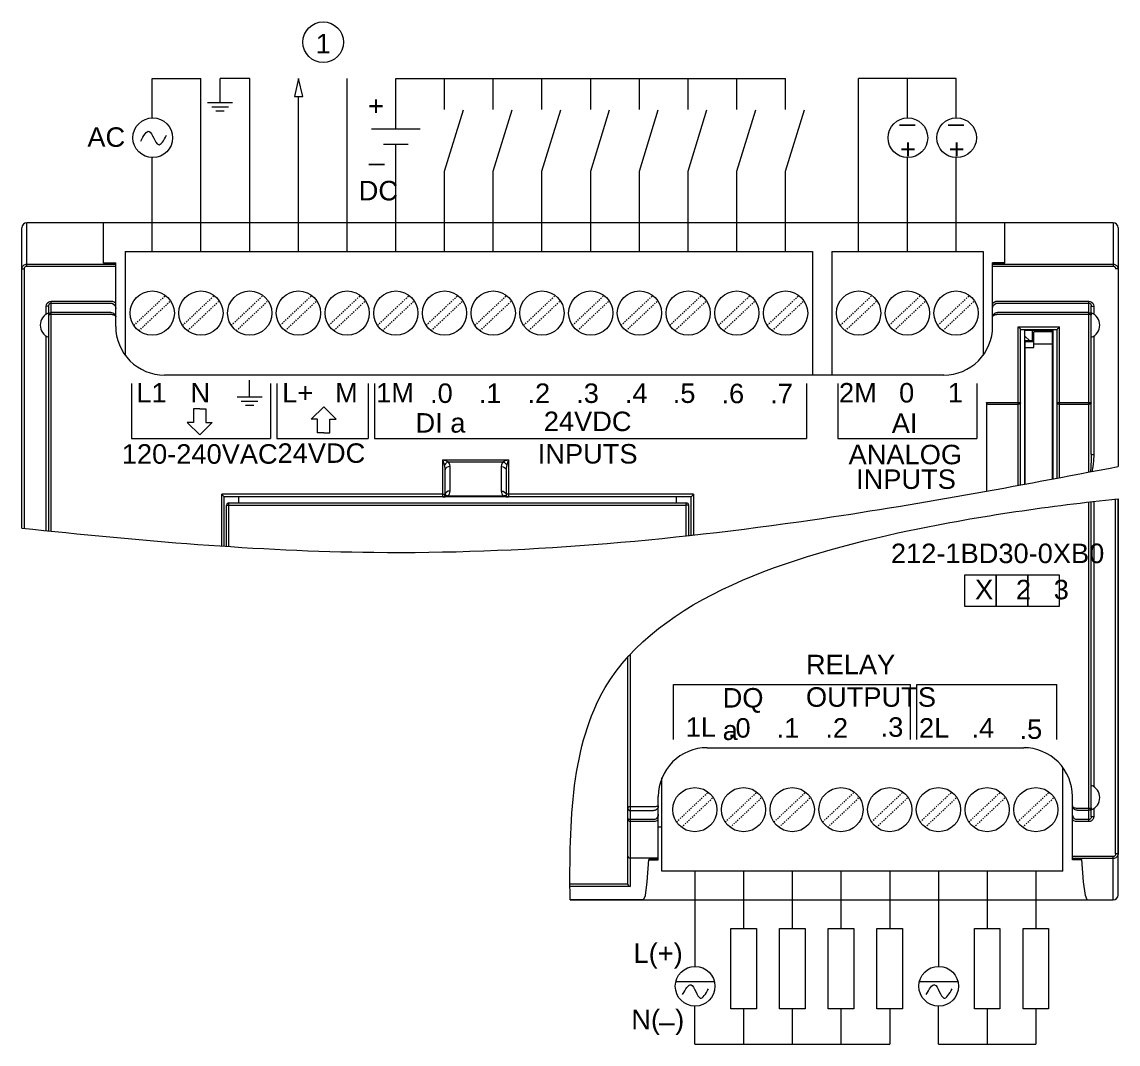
# Model space of a CAD drawing. Header units: inches. Extents: x 57 to 2760, y -193 to 2149.
# Drawn here: x 666.3 to 756.3, y 1788 to 1872 of the extents above; entities that cross this region are included whole.
import ezdxf

# ---------------------------------------------------------------- set-up
doc = ezdxf.new("R2010")
doc.units = ezdxf.units.IN
doc.header["$MEASUREMENT"] = 0
doc.linetypes.add('DOT', pattern=[0.2, 0.1, -0.1])
doc.layers.add('Wiring', color=7, linetype='Continuous')
doc.styles.get("Standard").update_dxf_attribs({"font": 'arial.ttf'})

msp = doc.modelspace()

# ---------------------------------------------------------------- linework, layer by layer
at = {"color": 7, "linetype": 'Continuous', "lineweight": 0}
for p, q in [((666.33335, 1830.39447), (666.33335, 1855.06341)), ((755.93335, 1855.46341), (666.73335, 1855.46341)), ((666.73335, 1851.90873), (666.73335, 1855.46341)), ((673.03335, 1852.13984), (673.03335, 1855.46341)), ((747.03335, 1852.13984), (747.03335, 1855.46341)), ((755.93335, 1855.46341), (755.93335, 1851.90873)), ((756.33335, 1855.06341), (756.33335, 1835.45298)), ((674.82335, 1853.11341), (731.24335, 1853.11341)), ((674.82335, 1853.11341), (674.82335, 1844.57681)), ((731.24335, 1853.11341), (731.24335, 1842.96341)), ((732.82335, 1853.11341), (745.24335, 1853.11341)), ((732.82335, 1853.11341), (732.82335, 1842.96341)), ((745.24335, 1853.11341), (745.24335, 1844.57681)), ((666.53335, 1830.37346), (666.53335, 1851.69163)), ((666.73335, 1852.06846), (674.03335, 1852.06846)), ((666.73335, 1851.90873), (674.03335, 1851.90873)), ((673.03335, 1852.16642), (674.03335, 1852.16642)), ((674.03335, 1852.13984), (673.03335, 1852.13984)), ((674.03335, 1846.96341), (674.03335, 1852.16642)), ((747.03335, 1852.16642), (746.03335, 1852.16642)), ((746.03335, 1846.96341), (746.03335, 1852.16642)), ((747.03335, 1852.13984), (746.03335, 1852.13984)), ((746.03335, 1852.06846), (755.93335, 1852.06846)), ((746.03335, 1851.90873), (755.93335, 1851.90873)), ((668.33335, 1847.96145), (668.33335, 1848.60592)), ((668.53335, 1830.16582), (668.53335, 1848.63608)), ((668.73335, 1849.03739), (673.63335, 1849.03739)), ((668.73335, 1830.14534), (668.73335, 1849.03739)), ((668.73335, 1848.87481), (673.63335, 1848.87481)), ((746.43335, 1849.03739), (753.93335, 1849.03739)), ((746.43335, 1848.87481), (753.93335, 1848.87481)), ((753.93335, 1834.99444), (753.93335, 1849.03739)), ((754.13335, 1836.46805), (754.13335, 1848.63608)), ((754.33335, 1848.60592), (754.33335, 1847.96145)), ((673.63335, 1848.09909), (668.73335, 1848.09909)), ((673.63335, 1847.92625), (668.73335, 1847.92625)), ((753.93335, 1848.09909), (746.43335, 1848.09909)), ((753.93335, 1847.92625), (746.43335, 1847.92816)), ((748.13335, 1833.90682), (748.13335, 1846.93328)), ((748.13335, 1846.93328), (751.53335, 1846.93328)), ((751.53335, 1834.54013), (751.53335, 1846.93328)), ((668.33335, 1830.18636), (668.33335, 1846.16538)), ((748.33335, 1840.88272), (748.33335, 1846.7144)), ((748.33335, 1846.71341), (751.33335, 1846.71341)), ((748.33335, 1846.71341), (751.33335, 1846.71341)), ((748.68335, 1846.66341), (748.63335, 1846.71341)), ((748.68335, 1834.00829), (748.68335, 1846.66341)), ((748.68335, 1846.66341), (750.98335, 1846.66341)), ((749.08335, 1845.76341), (748.68335, 1846.16341)), ((749.28335, 1846.66341), (749.28335, 1845.76341)), ((749.40835, 1845.21341), (749.40835, 1846.51341)), ((750.95835, 1846.51341), (749.40835, 1846.51341)), ((750.95835, 1834.43209), (750.95835, 1846.51341)), ((750.98335, 1846.66341), (751.03335, 1846.71341)), ((750.98335, 1846.66341), (750.98335, 1834.43678)), ((751.33335, 1834.50252), (751.33335, 1846.7144)), ((754.33335, 1846.16538), (754.33335, 1836.45005)), ((749.28335, 1845.76341), (748.68335, 1845.76341)), ((748.70835, 1834.01292), (748.70835, 1845.71341)), ((748.70835, 1845.71341), (749.40835, 1845.71341)), ((748.70835, 1845.71341), (749.40835, 1845.71341)), ((748.70835, 1845.21341), (749.40835, 1845.21341)), ((750.95835, 1845.51341), (749.40835, 1845.51341)), ((742.03335, 1842.96341), (678.03338, 1842.96341)), ((685.02985, 1841.17386), (685.02985, 1842.53886)), ((684.0061, 1841.17386), (686.0536, 1841.17386)), ((684.34735, 1840.83261), (685.71235, 1840.83261)), ((745.53335, 1840.69462), (745.53335, 1833.43308)), ((745.72649, 1840.70742), (748.12649, 1840.70742)), ((745.72649, 1840.56844), (748.12649, 1840.56844)), ((748.33335, 1833.94367), (748.33335, 1840.88272)), ((751.53335, 1840.70742), (753.93335, 1840.70742)), ((751.53335, 1840.56844), (753.93335, 1840.56844)), ((684.6886, 1840.49136), (685.3711, 1840.49136)), ((700.88335, 1835.99974), (706.28335, 1835.99974)), ((701.03191, 1835.94986), (700.88335, 1835.99974)), ((700.98962, 1835.67959), (700.88335, 1835.99974)), ((700.88335, 1832.96341), (700.88335, 1835.99974)), ((701.03163, 1835.55131), (700.98962, 1835.67959)), ((701.15122, 1835.90908), (701.03191, 1835.94986)), ((701.08335, 1833.16341), (701.08335, 1835.17744)), ((701.24859, 1835.87519), (701.15122, 1835.90908)), ((701.32818, 1835.84691), (701.24859, 1835.87519)), ((701.32818, 1835.84691), (705.83852, 1835.84691)), ((701.48335, 1833.43935), (701.48335, 1835.45337)), ((705.68335, 1835.45337), (705.68335, 1833.43935)), ((705.91521, 1835.87417), (705.83852, 1835.84691)), ((706.01114, 1835.90758), (705.91521, 1835.87417)), ((706.13217, 1835.94898), (706.01114, 1835.90758)), ((706.08335, 1835.17744), (706.08335, 1833.16341)), ((706.28335, 1835.99974), (706.13217, 1835.94898)), ((706.21162, 1835.7842), (706.13507, 1835.55131)), ((706.28335, 1835.99974), (706.21162, 1835.7842)), ((706.28335, 1835.99974), (706.28335, 1832.96341)), ((700.88335, 1833.17693), (682.73335, 1833.17693)), ((682.73335, 1828.92107), (682.73335, 1833.17693)), ((682.93335, 1828.90764), (682.93335, 1832.96387)), ((682.93335, 1828.90764), (682.93335, 1832.96387)), ((721.28335, 1832.96341), (682.93335, 1832.96341)), ((683.33335, 1832.46341), (720.88335, 1832.46341)), ((683.33335, 1832.46341), (720.88335, 1832.46341)), ((683.33335, 1828.88123), (683.33335, 1832.46341)), ((684.13335, 1832.46341), (684.13335, 1832.96341)), ((706.28335, 1832.96341), (700.88335, 1832.96341)), ((701.10148, 1833.06559), (701.02815, 1833.02545)), ((701.09633, 1832.97644), (701.15854, 1832.98569)), ((705.84896, 1833.02545), (701.31773, 1833.02545)), ((706.06522, 1833.06559), (706.13856, 1833.02545)), ((706.17803, 1832.96652), (706.28335, 1832.96341)), ((721.48335, 1833.17693), (706.28335, 1833.17693)), ((720.08335, 1832.46341), (720.08335, 1832.96341)), ((720.88335, 1829.76041), (720.88335, 1832.46341)), ((721.28335, 1829.80425), (721.28335, 1832.96387)), ((721.48335, 1833.17693), (721.48335, 1829.8264)), ((753.93335, 1806.29015), (753.93335, 1832.53826)), ((754.13335, 1806.69147), (754.13335, 1832.56169)), ((754.33335, 1832.58495), (754.33335, 1809.16216)), ((756.13335, 1803.63591), (756.13335, 1832.78784)), ((756.33335, 1800.26413), (756.33335, 1832.80972)), ((756.33335, 1832.80972), (756.33335, 1803.66918)), ((683.13335, 1828.89436), (683.13335, 1832.26341)), ((683.33335, 1832.2765), (720.88335, 1832.2765)), ((721.08335, 1829.78226), (721.08335, 1832.26341)), ((716.08335, 1801.19782), (716.08335, 1819.8132)), ((716.28335, 1820.03226), (716.28335, 1800.96984)), ((722.58335, 1812.36413), (748.58332, 1812.36413)), ((751.79335, 1802.21413), (751.79335, 1810.75074)), ((718.88335, 1802.21413), (718.88335, 1809.884)), ((718.58335, 1803.16112), (718.58335, 1808.36413)), ((718.58335, 1807.57913), (718.58335, 1808.36413)), ((752.58335, 1803.16112), (752.58335, 1808.36413)), ((716.28335, 1807.53858), (718.18335, 1807.53858)), ((752.98335, 1807.40129), (753.93335, 1807.40129)), ((752.98335, 1807.22845), (753.93335, 1807.22845)), ((754.33335, 1807.3661), (754.33335, 1806.72162)), ((716.28335, 1807.19276), (718.18335, 1807.19276)), ((718.18326, 1806.45273), (716.28335, 1806.45273)), ((753.93335, 1806.45273), (752.98335, 1806.45273)), ((718.18335, 1806.29015), (716.28335, 1806.29015)), ((718.58335, 1805.86413), (718.88335, 1805.86413)), ((753.93335, 1806.29015), (752.98335, 1806.29015)), ((718.58335, 1803.29232), (716.28335, 1803.29232)), ((717.66802, 1801.34586), (717.81492, 1803.18771)), ((717.81135, 1803.16112), (718.58335, 1803.16112)), ((718.58335, 1803.18771), (717.81492, 1803.18771)), ((755.93335, 1803.41881), (752.58335, 1803.41881)), ((755.93333, 1803.25908), (752.58335, 1803.25908)), ((753.35177, 1803.18771), (752.58335, 1803.18771)), ((753.35535, 1803.16112), (752.58335, 1803.16112)), ((753.49868, 1801.34586), (753.35177, 1803.18771)), ((755.93335, 1799.86413), (755.93335, 1803.41881)), ((751.79335, 1802.21413), (718.88335, 1802.21413)), ((716.08559, 1801.16762), (711.33074, 1801.16762)), ((716.28335, 1800.96984), (711.3319, 1800.96984)), ((711.34268, 1799.86413), (755.93335, 1799.86413)), ((717.36865, 1799.86413), (711.34268, 1799.86413))]:
    msp.add_line(p, q, dxfattribs=at)
at = {"linetype": 'DOT', "lineweight": 0}
for p, q in [((675.52749, 1847.04019), (678.12658, 1849.50223)), ((679.52749, 1847.04019), (682.12658, 1849.50223)), ((683.52749, 1847.04019), (686.12658, 1849.50223)), ((687.52749, 1847.04019), (690.12658, 1849.50223)), ((691.52749, 1847.04019), (694.12658, 1849.50223)), ((695.52749, 1847.04019), (698.12658, 1849.50223)), ((699.52749, 1847.04019), (702.12658, 1849.50223)), ((703.52749, 1847.04019), (706.12658, 1849.50223)), ((707.52749, 1847.04019), (710.12658, 1849.50223)), ((711.52749, 1847.04019), (714.12658, 1849.50223)), ((715.52749, 1847.04019), (718.12658, 1849.50223)), ((719.52749, 1847.04019), (722.12658, 1849.50223)), ((723.52749, 1847.04019), (726.12658, 1849.50223)), ((727.52749, 1847.04019), (730.12658, 1849.50223)), ((733.52749, 1847.04019), (736.12658, 1849.50223)), ((737.52749, 1847.04019), (740.12658, 1849.50223)), ((741.52749, 1847.04019), (744.12658, 1849.50223)), ((675.94012, 1846.6046), (678.5392, 1849.06664)), ((679.94012, 1846.6046), (682.5392, 1849.06664)), ((683.94012, 1846.6046), (686.5392, 1849.06664)), ((687.94012, 1846.6046), (690.5392, 1849.06664)), ((691.94012, 1846.6046), (694.5392, 1849.06664)), ((695.94012, 1846.6046), (698.5392, 1849.06664)), ((699.94012, 1846.6046), (702.5392, 1849.06664)), ((703.94012, 1846.6046), (706.5392, 1849.06664)), ((707.94012, 1846.6046), (710.5392, 1849.06664)), ((711.94012, 1846.6046), (714.5392, 1849.06664)), ((715.94012, 1846.6046), (718.5392, 1849.06664)), ((719.94012, 1846.6046), (722.5392, 1849.06664)), ((723.94012, 1846.6046), (726.5392, 1849.06664)), ((727.94012, 1846.6046), (730.5392, 1849.06664)), ((733.94012, 1846.6046), (736.5392, 1849.06664)), ((737.94012, 1846.6046), (740.5392, 1849.06664)), ((741.94012, 1846.6046), (744.5392, 1849.06664)), ((720.07749, 1806.2609), (722.67658, 1808.72295)), ((720.49012, 1805.82531), (723.0892, 1808.28736)), ((724.07749, 1806.2609), (726.67658, 1808.72295)), ((724.49012, 1805.82531), (727.0892, 1808.28736)), ((728.07749, 1806.2609), (730.67658, 1808.72295)), ((728.49012, 1805.82531), (731.0892, 1808.28736)), ((732.07749, 1806.2609), (734.67658, 1808.72295)), ((732.49012, 1805.82531), (735.0892, 1808.28736)), ((736.07749, 1806.2609), (738.67658, 1808.72295)), ((736.49012, 1805.82531), (739.0892, 1808.28736)), ((740.07749, 1806.2609), (742.67658, 1808.72295)), ((740.49012, 1805.82531), (743.0892, 1808.28736)), ((744.07749, 1806.2609), (746.67658, 1808.72295)), ((744.49012, 1805.82531), (747.0892, 1808.28736)), ((748.07749, 1806.2609), (750.67658, 1808.72295)), ((748.49012, 1805.82531), (751.0892, 1808.28736))]:
    msp.add_line(p, q, dxfattribs=at)
at = {"lineweight": 0}
for p, q in [((675.31835, 1842.25719), (675.31835, 1837.7436)), ((686.74835, 1842.25719), (686.74835, 1837.7436)), ((687.2736, 1842.25759), (687.2736, 1837.74401)), ((694.74835, 1842.25759), (694.74835, 1837.74401)), ((695.2736, 1842.25759), (695.2736, 1837.74401)), ((730.74835, 1842.25759), (730.74835, 1837.74401)), ((733.31835, 1842.25719), (733.31835, 1837.7436)), ((744.74835, 1842.25719), (744.74835, 1837.7436)), ((680.41378, 1840.17833), (680.41378, 1839.05994)), ((680.92783, 1840.17833), (680.41378, 1840.17833)), ((680.92783, 1840.17833), (681.44188, 1840.17833)), ((681.44188, 1840.17833), (681.44188, 1839.05994)), ((690.08106, 1839.35037), (691.10916, 1840.34785)), ((692.13727, 1839.35037), (691.10916, 1840.34785)), ((679.89973, 1839.05994), (680.92783, 1838.06246)), ((680.41378, 1839.05994), (679.89973, 1839.05994)), ((681.95593, 1839.05994), (680.92783, 1838.06246)), ((681.44188, 1839.05994), (681.95593, 1839.05994)), ((690.59512, 1839.35037), (690.08106, 1839.35037)), ((690.59512, 1838.23198), (690.59512, 1839.35037)), ((691.62321, 1839.35037), (692.13727, 1839.35037)), ((691.62321, 1838.23198), (691.62321, 1839.35037)), ((691.10917, 1838.23198), (690.59512, 1838.23198)), ((691.10916, 1838.23198), (691.62321, 1838.23198)), ((675.31835, 1837.7436), (686.74835, 1837.7436)), ((687.2736, 1837.74401), (694.74835, 1837.74401)), ((695.2736, 1837.74401), (730.74835, 1837.74401)), ((733.31835, 1837.7436), (744.74835, 1837.7436)), ((719.8236, 1813.03854), (719.8236, 1817.55212)), ((719.8236, 1817.55212), (739.29835, 1817.55212)), ((739.29835, 1813.03854), (739.29835, 1817.55212)), ((739.8236, 1817.55212), (751.29835, 1817.55212)), ((739.8236, 1813.03854), (739.8236, 1817.55212)), ((751.29835, 1813.03854), (751.29835, 1817.55212))]:
    msp.add_line(p, q, dxfattribs=at)
at = {"color": 7, "linetype": 'Continuous', "lineweight": 0}
for points in [[(666.33335, 1851.65837), (666.33787, 1851.71982), (666.35264, 1851.78419), (666.37887, 1851.84836), (666.41676, 1851.90901), (666.46554, 1851.96297), (666.52373, 1852.00764), (666.58944, 1852.041), (666.66023, 1852.06155), (666.73335, 1852.06846)], [(666.33335, 1851.65837), (666.36014, 1851.675), (666.43335, 1851.68717), (666.53335, 1851.69163)], [(666.53335, 1851.69163), (666.53561, 1851.72416), (666.54299, 1851.75823), (666.5561, 1851.7922), (666.57504, 1851.82431), (666.59943, 1851.85288), (666.62853, 1851.87653), (666.66139, 1851.89419), (666.69678, 1851.90507), (666.73335, 1851.90873)], [(755.93335, 1852.06846), (755.97804, 1852.0659), (756.02132, 1852.05842), (756.06449, 1852.04579), (756.10816, 1852.02723), (756.15235, 1852.00153), (756.19653, 1851.96719), (756.23917, 1851.9227), (756.27735, 1851.86762), (756.3075, 1851.80338), (756.32676, 1851.73251), (756.33335, 1851.65837)], [(755.93335, 1851.90873), (755.9557, 1851.90737), (755.97734, 1851.90342), (755.99892, 1851.89673), (756.02076, 1851.8869), (756.04285, 1851.8733), (756.06494, 1851.85512), (756.08625, 1851.83157), (756.10534, 1851.80243), (756.12042, 1851.76842), (756.13005, 1851.7309), (756.13335, 1851.69163)], [(756.33335, 1851.65837), (756.30655, 1851.675), (756.23335, 1851.68717), (756.13335, 1851.69163)], [(668.33335, 1848.60592), (668.35505, 1848.74607), (668.41607, 1848.86865), (668.50672, 1848.96141), (668.61545, 1849.01817), (668.73335, 1849.03739)], [(668.53335, 1848.6361), (668.50655, 1848.62101), (668.43335, 1848.60997), (668.33335, 1848.60592)], [(668.53335, 1848.63607), (668.54418, 1848.71356), (668.57471, 1848.78143), (668.62008, 1848.83282), (668.6745, 1848.86423), (668.73335, 1848.87481)], [(673.63335, 1849.03739), (673.77591, 1849.01885), (673.91145, 1848.96362), (674.03335, 1848.87256)], [(673.63335, 1848.87481), (673.75082, 1848.85476), (673.85983, 1848.79489), (673.95051, 1848.69717), (674.01164, 1848.5679), (674.03335, 1848.42025)], [(746.03335, 1848.87256), (746.15495, 1848.96346), (746.2901, 1849.01867), (746.43335, 1849.03739)], [(746.03335, 1848.42025), (746.05506, 1848.56792), (746.1161, 1848.69704), (746.20681, 1848.79484), (746.31538, 1848.85458), (746.43335, 1848.87481)], [(753.93335, 1849.03739), (754.05124, 1849.01817), (754.16004, 1848.96137), (754.25064, 1848.86862), (754.31167, 1848.746), (754.33335, 1848.60592)], [(753.93335, 1848.87481), (753.99221, 1848.86423), (754.04665, 1848.83279), (754.092, 1848.78141), (754.12253, 1848.71351), (754.13335, 1848.63607)], [(754.13335, 1848.6361), (754.16014, 1848.62101), (754.23335, 1848.60997), (754.33335, 1848.60592)], [(668.53335, 1847.90591), (668.54857, 1847.97984), (668.59193, 1848.04251), (668.65681, 1848.08439), (668.73335, 1848.09909)], [(668.73335, 1847.92625), (668.65656, 1847.92469), (668.5913, 1847.92023), (668.54821, 1847.9136), (668.53335, 1847.90591)], [(673.63336, 1848.09909), (673.70029, 1848.09415), (673.75894, 1848.08136), (673.80923, 1848.06337), (673.85203, 1848.04204), (673.88866, 1848.01837), (673.92039, 1847.99265), (673.9484, 1847.96448), (673.97315, 1847.93342), (673.99416, 1847.89979), (674.01091, 1847.86422), (674.02308, 1847.82737), (674.03059, 1847.78952), (674.03335, 1847.74836)], [(674.03335, 1847.74839), (674.03059, 1847.76925), (674.02308, 1847.78844), (674.01091, 1847.80712), (673.99417, 1847.82515), (673.97317, 1847.84221), (673.94842, 1847.85796), (673.92041, 1847.87224), (673.88868, 1847.88529), (673.85207, 1847.8973), (673.80928, 1847.90812), (673.75901, 1847.91724), (673.70037, 1847.92373), (673.63346, 1847.92625)], [(746.03335, 1847.74836), (746.03609, 1847.78939), (746.0442, 1847.82954), (746.05746, 1847.86832), (746.07556, 1847.9052), (746.09812, 1847.93973), (746.12472, 1847.9715), (746.155, 1848.00026), (746.18867, 1848.02583), (746.22523, 1848.04789), (746.26405, 1848.06613), (746.30444, 1848.08038), (746.34583, 1848.09059), (746.38848, 1848.09688), (746.43335, 1848.09909)], [(746.43335, 1847.92625), (746.38849, 1847.92513), (746.34583, 1847.92194), (746.30444, 1847.91676), (746.26406, 1847.90953), (746.22523, 1847.90027), (746.18867, 1847.88909), (746.155, 1847.87611), (746.12472, 1847.86153), (746.09812, 1847.84542), (746.07556, 1847.82791), (746.05746, 1847.8092), (746.0442, 1847.78954), (746.03609, 1847.76918), (746.03335, 1847.74839)], [(753.93335, 1848.09909), (754.00892, 1848.08477), (754.07384, 1848.0434), (754.11802, 1847.98008), (754.13335, 1847.90591)], [(754.13335, 1847.90591), (754.11802, 1847.91372), (754.07384, 1847.92038), (754.00892, 1847.92474), (753.93335, 1847.92625)], [(748.33335, 1846.7144), (748.31853, 1846.73663), (748.28341, 1846.7772), (748.23724, 1846.82699), (748.18562, 1846.88056), (748.13335, 1846.93328)], [(751.33335, 1846.7144), (751.34817, 1846.73663), (751.38328, 1846.7772), (751.42946, 1846.82699), (751.48107, 1846.88056), (751.53335, 1846.93328)], [(745.52649, 1840.69054), (745.53044, 1840.69386), (745.54382, 1840.69738), (745.56888, 1840.70089), (745.60746, 1840.7041), (745.66045, 1840.7067), (745.72649, 1840.70742)], [(745.52649, 1840.69054), (745.54128, 1840.64447), (745.58437, 1840.60464), (745.64956, 1840.57784), (745.72649, 1840.56844)], [(748.12649, 1840.70742), (748.16604, 1840.70704), (748.20789, 1840.70598), (748.24956, 1840.70393), (748.28716, 1840.70066), (748.31523, 1840.69616), (748.32649, 1840.69054)], [(748.32649, 1840.69054), (748.31171, 1840.64447), (748.26862, 1840.60464), (748.20343, 1840.57784), (748.12649, 1840.56844)], [(751.33335, 1840.69054), (751.3373, 1840.69386), (751.35067, 1840.69738), (751.37573, 1840.70089), (751.41431, 1840.7041), (751.46731, 1840.7067), (751.53335, 1840.70742)], [(751.33335, 1840.69054), (751.34813, 1840.64447), (751.39122, 1840.60464), (751.45641, 1840.57784), (751.53335, 1840.56844)], [(753.93335, 1840.70742), (753.9729, 1840.70704), (754.01475, 1840.70598), (754.05642, 1840.70393), (754.09401, 1840.70066), (754.12208, 1840.69616), (754.13335, 1840.69054)], [(754.13335, 1840.69054), (754.11856, 1840.64447), (754.07548, 1840.60464), (754.01028, 1840.57784), (753.93335, 1840.56844)], [(754.13335, 1836.46805), (754.13165, 1836.28435), (754.1264, 1836.08372), (754.11738, 1835.86549), (754.10438, 1835.62822), (754.0871, 1835.36956), (754.06578, 1835.09322), (754.05939, 1835.01843)], [(754.13335, 1836.46805), (754.16014, 1836.45905), (754.23335, 1836.45246), (754.33335, 1836.45005)], [(754.33335, 1836.45005), (754.33043, 1836.27581), (754.3214, 1836.08786), (754.30593, 1835.88585), (754.28367, 1835.66894), (754.25412, 1835.43506), (754.21718, 1835.18477), (754.19385, 1835.04403)], [(701.32818, 1835.84691), (701.20874, 1835.77046), (701.10528, 1835.66733), (701.03163, 1835.55131)], [(701.08335, 1835.17744), (701.07674, 1835.31955), (701.05884, 1835.44482), (701.03163, 1835.55131)], [(701.48335, 1835.45337), (701.33029, 1835.43237), (701.20052, 1835.37256), (701.1138, 1835.28304), (701.08335, 1835.17744)], [(701.48335, 1835.45337), (701.46356, 1835.60282), (701.40982, 1835.73472), (701.32818, 1835.84691)], [(705.83852, 1835.84691), (705.75662, 1835.73434), (705.70286, 1835.60183), (705.68335, 1835.45337)], [(705.68335, 1835.45337), (705.83642, 1835.43237), (705.96619, 1835.37255), (706.0529, 1835.28303), (706.08335, 1835.17744)], [(705.83852, 1835.84692), (705.95796, 1835.77046), (706.06142, 1835.66733), (706.13507, 1835.55131)], [(706.13507, 1835.55131), (706.10779, 1835.44449), (706.08986, 1835.31857), (706.08335, 1835.17745)], [(701.48335, 1833.43935), (701.33028, 1833.41834), (701.20051, 1833.35853), (701.1138, 1833.26901), (701.08335, 1833.16341)], [(701.31773, 1833.02545), (701.38384, 1833.10841), (701.43582, 1833.20529), (701.47047, 1833.31568), (701.48335, 1833.43935)], [(705.68335, 1833.43935), (705.83642, 1833.41834), (705.96619, 1833.35853), (706.0529, 1833.26901), (706.08335, 1833.16341)], [(705.68335, 1833.43935), (705.69623, 1833.31568), (705.73088, 1833.20528), (705.78286, 1833.1084), (705.84896, 1833.02545)], [(682.93335, 1832.96387), (682.91853, 1832.98374), (682.88341, 1833.0226), (682.83724, 1833.07129), (682.78562, 1833.12429), (682.73335, 1833.17693)], [(700.88335, 1833.17693), (700.95765, 1833.17596), (701.02279, 1833.1731), (701.06783, 1833.16863), (701.08335, 1833.16341)], [(700.88335, 1832.96341), (700.95852, 1832.96499), (701.02962, 1832.96945), (701.09633, 1832.97644)], [(701.31773, 1833.02546), (701.20227, 1833.0656), (701.10148, 1833.06559)], [(701.15854, 1832.98569), (701.2162, 1832.99701), (701.26933, 1833.01029), (701.31774, 1833.02545)], [(705.84896, 1833.02545), (705.91085, 1833.00662), (705.99161, 1832.98865)], [(705.84897, 1833.02545), (705.96443, 1833.06559), (706.06522, 1833.06559)], [(705.99161, 1832.98865), (706.08077, 1832.97516), (706.17803, 1832.96652)], [(706.28335, 1833.17693), (706.20905, 1833.17596), (706.14391, 1833.1731), (706.09887, 1833.16863), (706.08335, 1833.16341)], [(721.28335, 1832.96387), (721.29817, 1832.98374), (721.33328, 1833.0226), (721.37946, 1833.07129), (721.43107, 1833.12429), (721.48335, 1833.17693)], [(683.13335, 1832.26341), (683.15905, 1832.26983), (683.23237, 1832.27471), (683.33335, 1832.2765)], [(721.08335, 1832.26341), (721.05765, 1832.26983), (720.98433, 1832.27471), (720.88335, 1832.2765)], [(716.08335, 1807.42164), (716.0863, 1807.44163), (716.0942, 1807.4596), (716.10579, 1807.47544), (716.11998, 1807.48908), (716.136, 1807.5007), (716.15399, 1807.51082), (716.17389, 1807.5195), (716.19516, 1807.52659), (716.21719, 1807.53198), (716.23943, 1807.5357), (716.26139, 1807.53786), (716.28335, 1807.53858)], [(716.08335, 1807.42164), (716.0863, 1807.38249), (716.0942, 1807.34726), (716.10579, 1807.3163), (716.11999, 1807.2896), (716.136, 1807.26687), (716.154, 1807.24708), (716.17389, 1807.23008), (716.19516, 1807.21621), (716.21719, 1807.20565), (716.23943, 1807.19835), (716.26139, 1807.19414), (716.28335, 1807.19276)], [(718.58335, 1807.57913), (718.56406, 1807.46059), (718.5075, 1807.35275), (718.41887, 1807.26684), (718.30724, 1807.21176), (718.18335, 1807.19276)], [(718.18335, 1807.53858), (718.24192, 1807.53902), (718.3052, 1807.54051), (718.37082, 1807.5433), (718.43541, 1807.54763), (718.49453, 1807.55364), (718.54221, 1807.56122), (718.5729, 1807.56993), (718.58335, 1807.57913)], [(752.98341, 1807.22845), (752.88768, 1807.23863), (752.80768, 1807.26408), (752.74349, 1807.29849), (752.6936, 1807.33737), (752.65577, 1807.37788), (752.62776, 1807.41854), (752.60773, 1807.45857), (752.59423, 1807.49789), (752.58625, 1807.53701), (752.58335, 1807.57918)], [(752.58335, 1807.57916), (752.58625, 1807.55777), (752.59424, 1807.53793), (752.60774, 1807.518), (752.62778, 1807.49769), (752.65581, 1807.47707), (752.69366, 1807.45652), (752.74357, 1807.4368), (752.8078, 1807.41934), (752.88785, 1807.40643), (752.98362, 1807.40128)], [(754.13335, 1807.42164), (754.11812, 1807.34771), (754.07477, 1807.28503), (754.00989, 1807.24316), (753.93335, 1807.22845)], [(753.93335, 1807.40129), (754.01013, 1807.40285), (754.0754, 1807.40732), (754.11848, 1807.41394), (754.13335, 1807.42164)], [(716.28335, 1806.29015), (716.2305, 1806.3004), (716.1876, 1806.32529), (716.15574, 1806.35641), (716.1327, 1806.38875), (716.11556, 1806.42147), (716.10225, 1806.45603), (716.09225, 1806.49331), (716.08574, 1806.53391), (716.08335, 1806.57838)], [(716.28335, 1806.45273), (716.23051, 1806.45719), (716.1876, 1806.46807), (716.15574, 1806.48164), (716.1327, 1806.49574), (716.11556, 1806.51001), (716.10225, 1806.52508), (716.09225, 1806.54132), (716.08574, 1806.55901), (716.08335, 1806.57838)], [(718.58335, 1806.90719), (718.56165, 1806.75967), (718.50061, 1806.63053), (718.4099, 1806.53271), (718.30136, 1806.47297), (718.18326, 1806.45273)], [(718.58335, 1806.45499), (718.46181, 1806.36414), (718.32673, 1806.30891), (718.18335, 1806.29015)], [(752.98335, 1806.45273), (752.86588, 1806.47278), (752.75687, 1806.53265), (752.66619, 1806.63037), (752.60506, 1806.75964), (752.58335, 1806.90729)], [(752.98335, 1806.29015), (752.84079, 1806.30869), (752.70525, 1806.36392), (752.58335, 1806.45499)], [(754.33335, 1806.72162), (754.31165, 1806.58147), (754.25063, 1806.4589), (754.15998, 1806.36613), (754.05125, 1806.30937), (753.93335, 1806.29015)], [(754.13335, 1806.69147), (754.12252, 1806.61398), (754.09199, 1806.54611), (754.04661, 1806.49472), (753.9922, 1806.46331), (753.93335, 1806.45273)], [(754.13335, 1806.69145), (754.16015, 1806.70653), (754.23335, 1806.71758), (754.33335, 1806.72162)], [(756.33335, 1803.66918), (756.32888, 1803.60804), (756.31421, 1803.54385), (756.2881, 1803.47971), (756.25028, 1803.41899), (756.20152, 1803.3649), (756.14329, 1803.32011), (756.07749, 1803.28663), (756.00658, 1803.26601), (755.93333, 1803.25908)], [(756.13335, 1803.63591), (756.13112, 1803.60356), (756.12378, 1803.56957), (756.11073, 1803.53562), (756.09182, 1803.50347), (756.06744, 1803.47483), (756.03832, 1803.45112), (756.00542, 1803.43339), (755.96995, 1803.42248), (755.93335, 1803.41881)], [(756.33335, 1803.66918), (756.30655, 1803.65255), (756.23335, 1803.64037), (756.13335, 1803.63591)], [(716.08335, 1803.45229), (716.09617, 1803.39591), (716.13541, 1803.34462), (716.19975, 1803.30696), (716.28335, 1803.29232)], [(716.08559, 1801.16762), (716.08435, 1801.17765), (716.0836, 1801.18772), (716.08335, 1801.19782)], [(716.08559, 1801.16762), (716.11509, 1801.08582), (716.16422, 1801.0265), (716.22252, 1800.98825), (716.28335, 1800.96984)], [(717.36865, 1799.86413), (717.51889, 1800.23525), (717.66802, 1801.34586)], [(753.79805, 1799.86413), (753.6478, 1800.23525), (753.49868, 1801.34586)]]:
    msp.add_lwpolyline(points, dxfattribs=at)
at = {"lineweight": 0}
for points in [[(743.74838, 1826.5706), (746.33181, 1826.5706), (746.33181, 1823.96544), (743.74838, 1823.96544)], [(746.33181, 1826.5706), (748.91524, 1826.5706), (748.91524, 1823.96544), (746.33181, 1823.96544)], [(748.91524, 1826.5706), (751.49867, 1826.5706), (751.49867, 1823.96544), (748.91524, 1823.96544)]]:
    msp.add_lwpolyline(points, close=True, dxfattribs=at)
at = {"color": 7, "linetype": 'Continuous', "lineweight": 0}
for centre in [(677.03335, 1848.05341), (681.03335, 1848.05341), (685.03335, 1848.05341), (689.03335, 1848.05341), (693.03335, 1848.05341), (697.03335, 1848.05341), (701.03335, 1848.05341), (705.03335, 1848.05341), (709.03335, 1848.05341), (713.03335, 1848.05341), (717.03335, 1848.05341), (721.03335, 1848.05341), (725.03335, 1848.05341), (729.03335, 1848.05341), (735.03335, 1848.05341), (739.03335, 1848.05341), (743.03335, 1848.05341), (721.58335, 1807.27413), (725.58335, 1807.27413), (729.58335, 1807.27413), (733.58335, 1807.27413), (737.58335, 1807.27413), (741.58335, 1807.27413), (745.58335, 1807.27413), (749.58335, 1807.27413)]:
    msp.add_circle(centre, 1.815, dxfattribs=at)
for centre, radius, start, end in [((666.73335, 1855.06341), 0.4, 90, 180), ((755.93335, 1855.06341), 0.4, 0, 90), ((668.89763, 1847.06341), 1.06429, 110.0159596, 249.9840404), ((753.76906, 1847.06341), 1.06429, 290.0159596, 69.9840404), ((678.03335, 1846.96341), 4, 179.999896, 270.0003844), ((742.03335, 1846.96341), 4, 269.9999932, 0.0005115), ((683.33335, 1832.26341), 0.2, 90, 180), ((683.33335, 1832.26341), 0.2, 90, 180), ((700.88335, 1833.16341), 0.2, 270, 0), ((706.28335, 1833.16341), 0.2, 180, 270), ((720.88335, 1832.26341), 0.2, 0, 90), ((722.58335, 1808.36413), 4, 89.9999932, 180.0005115), ((748.58335, 1808.36413), 4, 359.999896, 90.0003844), ((753.76906, 1808.26413), 1.06429, 290.0159596, 69.9840404), ((755.93335, 1800.26413), 0.4, 270, 0), ((755.93335, 1800.26413), 0.4, 270, 0)]:
    msp.add_arc(centre, radius, start, end, dxfattribs=at)
at = {"lineweight": 0}
for points, knots in [([(666.33335, 1830.39447), (675.95538, 1829.38255), (697.57577, 1827.42339), (727.81778, 1830.10324), (747.99482, 1833.85427), (756.33335, 1835.45298)], [6.41712436, 6.41712436, 6.41712436, 6.41712436, 35.39058073, 71.49208339, 96.96942642, 96.96942642, 96.96942642, 96.96942642]), ([(711.34268, 1799.86413), (711.26148, 1806.32293), (711.76578, 1822.51198), (735.92663, 1830.21788), (750.80309, 1832.2064), (756.33335, 1832.80972)], [2.14680393, 2.14680393, 2.14680393, 2.14680393, 19.98043624, 48.06554587, 65.18535135, 65.18535135, 65.18535135, 65.18535135])]:
    msp.add_open_spline(points, degree=3, knots=knots, dxfattribs=at)
at = {"layer": 'Wiring', "lineweight": 15}
for p, q in [((677.03335, 1864.07934), (677.03335, 1867.30381)), ((677.03335, 1867.30381), (681.03335, 1867.30381)), ((681.03335, 1853.11341), (681.03335, 1867.30381)), ((685.03335, 1867.30381), (682.59966, 1867.30381)), ((685.03335, 1853.11341), (685.03335, 1867.30381)), ((689.03335, 1867.30381), (688.70496, 1865.83293)), ((689.38525, 1865.83293), (689.03335, 1867.30381)), ((693.03335, 1859.5804), (693.03335, 1867.30381)), ((697.03335, 1863.18009), (697.03335, 1867.30381)), ((697.03335, 1867.30381), (729.03335, 1867.30381)), ((701.03335, 1864.77931), (701.03335, 1867.30381)), ((705.03335, 1864.77931), (705.03335, 1867.30381)), ((709.03335, 1864.77931), (709.03335, 1867.30381)), ((713.03335, 1864.77931), (713.03335, 1867.30381)), ((717.03335, 1864.77931), (717.03335, 1867.30381)), ((721.03335, 1864.77931), (721.03335, 1867.30381)), ((725.03335, 1864.77931), (725.03335, 1867.30381)), ((729.03335, 1864.77931), (729.03335, 1867.30381)), ((743.03335, 1867.30381), (735.03335, 1867.30381)), ((735.03335, 1853.11341), (735.03335, 1867.30381)), ((739.03335, 1864.07934), (739.03335, 1867.30381)), ((743.03335, 1864.07934), (743.03335, 1867.30381)), ((688.70496, 1865.83293), (689.38525, 1865.83293)), ((689.03335, 1853.11341), (689.03335, 1865.83293)), ((701.03335, 1859.71429), (702.57929, 1864.75746)), ((705.03335, 1859.71429), (706.57929, 1864.75746)), ((709.03335, 1859.71429), (710.57929, 1864.75746)), ((713.03335, 1859.71429), (714.57929, 1864.75746)), ((717.03335, 1859.71429), (718.57929, 1864.75746)), ((721.03335, 1859.71429), (722.57929, 1864.75746)), ((725.03335, 1859.71429), (726.57929, 1864.75746)), ((729.03335, 1859.71429), (730.57929, 1864.75746)), ((695.03335, 1863.18009), (699.03335, 1863.18009)), ((696.03335, 1861.92275), (698.03335, 1861.92275)), ((697.03335, 1853.11341), (697.03335, 1861.92275)), ((677.03335, 1853.11341), (677.03335, 1860.82366)), ((739.03335, 1853.11341), (739.03335, 1860.82366)), ((743.03335, 1853.11341), (743.03335, 1860.82366)), ((693.03335, 1853.11341), (693.03335, 1859.5804)), ((701.03335, 1853.11341), (701.03335, 1859.71429)), ((705.03335, 1853.11341), (705.03335, 1859.71429)), ((709.03335, 1853.11341), (709.03335, 1859.71429)), ((713.03335, 1853.11341), (713.03335, 1859.71429)), ((717.03335, 1853.11341), (717.03335, 1859.71429)), ((721.03335, 1853.11341), (721.03335, 1859.71429)), ((725.03335, 1853.11341), (725.03335, 1859.71429)), ((729.03335, 1853.11341), (729.03335, 1859.71429)), ((721.58335, 1802.21413), (721.58335, 1794.40097)), ((725.58335, 1802.21413), (725.58335, 1797.5278)), ((729.58335, 1802.21413), (729.58335, 1797.5278)), ((733.58335, 1802.21413), (733.58335, 1797.5278)), ((737.58335, 1802.21413), (737.58335, 1797.5278)), ((741.58335, 1802.21413), (741.58335, 1794.40097)), ((745.58335, 1802.21413), (745.58335, 1797.5278)), ((749.58335, 1802.21413), (749.58335, 1797.5278)), ((720.02089, 1793.14937), (723.18937, 1793.14937)), ((740.02089, 1793.14937), (743.18937, 1793.14937)), ((721.58335, 1788.02373), (721.58335, 1791.14446)), ((741.58335, 1788.02373), (741.58335, 1791.14446)), ((725.58335, 1790.90915), (725.58335, 1788.02373)), ((729.58335, 1790.90915), (729.58335, 1788.02373)), ((733.58335, 1790.90915), (733.58335, 1788.02373)), ((737.58335, 1790.90915), (737.58335, 1788.02373)), ((745.58335, 1790.90915), (745.58335, 1788.02373)), ((749.58335, 1790.90915), (749.58335, 1788.02373)), ((721.58335, 1788.02373), (737.58335, 1788.02373)), ((741.58335, 1788.02373), (749.58335, 1788.02373))]:
    msp.add_line(p, q, dxfattribs=at)
at = {"layer": 'Wiring', "color": 7, "lineweight": 15}
for p, q in [((682.59966, 1865.31804), (682.59966, 1867.30381)), ((683.62341, 1865.31804), (681.57591, 1865.31804)), ((683.28216, 1864.97679), (681.91716, 1864.97679)), ((682.94091, 1864.63554), (682.25841, 1864.63554))]:
    msp.add_line(p, q, dxfattribs=at)
at = {"layer": 'Wiring', "lineweight": 15}
for points in [[(724.53338, 1797.5278), (726.63331, 1797.5278), (726.63331, 1790.90915), (724.53338, 1790.90915)], [(728.53338, 1797.5278), (730.63331, 1797.5278), (730.63331, 1790.90915), (728.53338, 1790.90915)], [(732.53338, 1797.5278), (734.63331, 1797.5278), (734.63331, 1790.90915), (732.53338, 1790.90915)], [(736.53338, 1797.5278), (738.63331, 1797.5278), (738.63331, 1790.90915), (736.53338, 1790.90915)], [(744.53338, 1797.5278), (746.63331, 1797.5278), (746.63331, 1790.90915), (744.53338, 1790.90915)], [(748.53338, 1797.5278), (750.63331, 1797.5278), (750.63331, 1790.90915), (748.53338, 1790.90915)]]:
    msp.add_lwpolyline(points, close=True, dxfattribs=at)
msp.add_circle((691.07164, 1870.2953), 1.66853, dxfattribs=at)
at = {"layer": 'Wiring', "color": 7, "lineweight": 15}
for centre in [(677.0759, 1862.4515), (739.0759, 1862.4515), (743.0759, 1862.4515), (721.60513, 1792.77271), (741.60513, 1792.77271)]:
    msp.add_circle(centre, 1.6284, dxfattribs=at)
at = {"layer": 'Wiring', "lineweight": 15}
for points in [[(676.08594, 1862.17262), (676.77618, 1862.97759), (677.53544, 1861.88513), (678.21049, 1862.65894)], [(720.58382, 1792.08655), (721.27406, 1792.89152), (722.03332, 1791.79906), (722.70837, 1792.57287)], [(740.58382, 1792.08655), (741.27406, 1792.89152), (742.03332, 1791.79906), (742.70837, 1792.57287)]]:
    msp.add_spline(points, degree=3, dxfattribs=at)

# ---------------------------------------------------------------- texts
at = {"lineweight": 0, "char_height": 1.6}
for s, insert, width, attachment_point in [('L1', (676.97381, 1842.31124), 5.3067617, 2), ('N', (680.97381, 1842.31124), 5.3067617, 2), ('L+', (688.97381, 1842.31124), 5.3067617, 2), ('M', (692.97381, 1842.31124), 5.3067617, 2), ('1M', (696.97381, 1842.31124), 5.3067617, 2), ('2M', (734.97381, 1842.31124), 5.3067617, 2), ('0', (738.97381, 1842.31124), 5.3067617, 2), ('1', (742.97381, 1842.31124), 5.3067617, 2), ('.0', (700.77387, 1842.27348), 5.3067617, 2), ('.1', (704.77387, 1842.27348), 5.3067617, 2), ('.2', (708.77387, 1842.27348), 5.3067617, 2), ('.3', (712.77387, 1842.27348), 5.3067617, 2), ('.4', (716.77387, 1842.27348), 5.3067617, 2), ('.5', (720.70147, 1842.27448), 5.3067617, 2), ('.6', (724.70147, 1840.62932), 5.3067617, 8), ('.7', (728.70147, 1840.6519), 5.3067617, 8), ('24VDC INPUTS', (712.78326, 1835.67328), 12.9076364, 8), ('AI', (738.80683, 1839.80737), 5.3067617, 2), ('120-240VAC', (680.93262, 1837.28381), 12.4032, 2), ('24VDC', (690.92246, 1837.35537), 8.5528889, 2), ('ANALOG', (738.86585, 1837.23883), 12.9076364, 2), ('INPUTS', (738.9176, 1835.21355), 12.9076364, 2), ('{\\fArial|b0|i0|c0|p32;212-1BD30-0XB0}', (737.68317, 1829.12151), 24.8996336, 1), ('X   2   3', (744.5894, 1826.14929), 12.5784889, 1), ('RELAY OUTPUTS', (730.70507, 1819.99216), 15.0247619, 1), ('DQ a', (723.86848, 1817.2604), 4.3914203, 1), ('1L', (720.83726, 1814.86009), 3.5662222, 1), ('.0', (725.23079, 1814.79051), 5.3067617, 2), ('.1', (729.23079, 1814.79051), 5.3067617, 2), ('.2', (733.23079, 1814.79051), 5.3067617, 2), ('.3', (736.83726, 1814.86009), 3.5662222, 1), ('2L', (741.23079, 1814.79051), 5.3067617, 2), ('.4', (745.23079, 1814.79051), 5.3067617, 2), ('.5', (749.17159, 1814.68694), 5.3067617, 2)]:
    msp.add_mtext(s, dxfattribs=dict(at, insert=insert, width=width, attachment_point=attachment_point))
at = {"insert": (700.69867, 1839.83618), "char_height": 1.6, "width": 5.3067617, "attachment_point": 2}
msp.add_mtext('DI a', dxfattribs=at)
at = {"layer": 'Wiring', "lineweight": 15, "char_height": 1.6, "width": 8.5528889, "attachment_point": 2}
for s, insert in [('1', (691.07329, 1870.97485)), ('+', (695.41345, 1865.87267)), ('AC', (673.2585, 1863.30622)), ('_', (695.45998, 1862.24965)), ('DC', (695.59815, 1858.90912)), ('L(+)', (718.5715, 1796.28835)), ('N(  )', (718.54136, 1790.84188)), ('_', (719.29254, 1791.63365))]:
    msp.add_mtext(s, dxfattribs=dict(at, insert=insert))
at = {"layer": 'Wiring', "lineweight": 15, "char_height": 1.6, "width": 8.5528889, "attachment_point": 2, "rotation": 180}
for s, insert in [('_', (739.02153, 1861.49739)), ('_', (743.02153, 1861.49739)), ('+', (739.08173, 1860.67554)), ('+', (743.08173, 1860.67554))]:
    msp.add_mtext(s, dxfattribs=dict(at, insert=insert))

doc.saveas('drawing.dxf')
